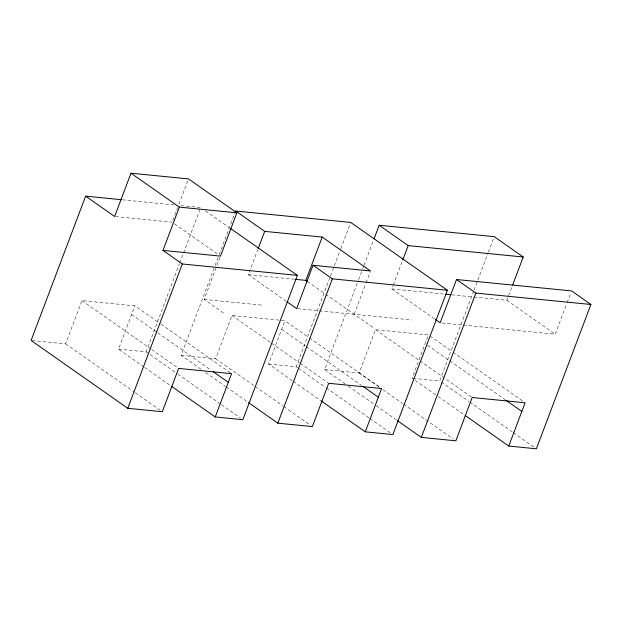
<?xml version="1.0" encoding="UTF-8"?>
<svg xmlns="http://www.w3.org/2000/svg" width="622" height="622" viewBox="0 0 622 622"><rect width="100%" height="100%" fill="white"/><g stroke="black" fill="none" stroke-linecap="round" stroke-linejoin="round"><path stroke-width="0.47" stroke-dasharray="3.11 2.33" d="M32.056 340.561L65.613 343.888L81.972 300.589L134.896 305.837L160.258 323.627M143.9 366.926L118.538 349.136L134.896 305.837M172.846 220.398L177.612 207.771M178.98 204.164L187.836 180.714M118.538 349.136L146.147 351.873L179.416 263.829M179.758 262.919L183.187 253.846M183.537 252.936L200.681 207.554L179.408 205.447M200.96 369.235L181.15 355.341L214.761 266.387M215.103 265.485L218.874 255.502M219.216 254.592L234.649 213.75M223.477 312.975L204.14 299.407L220.499 256.116M181.15 355.341L215.663 358.762L232.022 315.463L284.946 320.711L308.722 337.388M286.361 301.351L248.326 274.667L257.866 249.414M292.356 380.687L268.587 364.01L284.946 320.711M268.587 364.01L296.196 366.747L330.15 276.891M330.492 275.981L340.436 249.655M340.786 248.753L350.73 222.427M345.241 384.015L324.637 369.561L358.249 280.615M358.591 279.706L362.362 269.723M362.704 268.813L363.738 266.092M364.08 265.182L373.34 240.675M354.19 314.281L365.775 283.616M366.117 282.715L370.207 271.892M324.637 369.561L359.151 372.982L375.509 329.691L428.434 334.939L412.075 378.23L414.454 379.902M434.607 318.915L391.813 288.888L392.84 286.182M393.174 285.28L402.722 260.027M473.637 291.112L439.684 380.967L412.075 378.23M473.98 290.202L488.045 252.991M488.387 252.081L494.218 236.655M473.995 297.036L506.86 300.294L512.318 285.863M463.359 325.104L555.205 334.208L566.79 303.544M567.132 302.642L570.879 292.721M122.371 199.794L174.58 204.965M115.599 216.596L172.162 222.202M248.326 274.667L294.346 279.231M391.813 288.888L444.987 294.159M451.759 294.836L473.023 296.943M204.14 299.407L261.668 305.114M297.627 308.675L411.717 319.988M442.087 322.997L462.395 325.011M506.86 300.294L555.205 334.208M430.02 336.051L452.21 351.617M453.003 352.169L522.737 401.097M427.539 345.264L505.204 399.752M307.431 281.478L324.871 293.716M325.664 294.268L373.527 327.848M375.509 329.691L419.096 360.27M419.889 360.822L471.398 396.96M205.439 210.889L229.207 227.566M441.27 382.079L469.011 401.54M469.797 402.092L512.59 432.119M513.383 432.671L533.987 447.125M415.247 380.454L437.437 396.02M438.222 396.579L464.377 414.928M174.541 223.866L218.921 255.004M309.515 337.948L380.042 387.428M359.151 372.982L379.754 387.444M382.927 389.667L402.737 403.561M403.53 404.121L453.454 439.148M281.673 329.372L305.449 346.05M306.242 346.609L361.709 385.523M348.413 386.239L375.354 405.147M376.147 405.699L396.75 420.153M232.022 315.463L270.85 342.706M271.643 343.266L299.384 362.727M300.177 363.279L327.911 382.74M296.196 366.747L297.782 367.859M298.576 368.411L325.516 387.312M326.309 387.871L369.103 417.891M369.896 418.451L390.499 432.904M293.149 381.239L320.097 400.148M215.663 358.762L254.491 386.005M255.284 386.557L283.026 406.018M283.819 406.57L310.759 425.479M161.051 324.186L231.578 373.666M131.623 314.499L156.985 332.288M157.778 332.848L210.874 370.09M205.711 372.578L225.529 386.472M226.315 387.032L247.712 402.037M81.972 300.589L150.921 348.958M151.714 349.517L178.654 368.418M146.147 351.873L149.319 354.097M150.112 354.649L177.052 373.55M177.845 374.11L220.639 404.129M221.432 404.689L240.457 418.031M144.693 367.478L170.84 385.827M65.613 343.888L134.562 392.257M135.355 392.809L160.709 410.606"/><path stroke-width="0.93" d="M121.407 199.693L85.634 196.148L31.1 340.467L127.782 408.296L162.295 411.717L178.654 368.418L231.578 373.666L215.22 416.958L171.633 386.386M236.865 212.817L179.338 207.118L162.98 250.409L220.499 256.116L236.865 212.817L188.52 178.903L130.993 173.204L114.635 216.495L85.634 196.148M127.782 408.296L182.316 263.977L297.363 275.383L242.829 419.694L215.22 416.958M234.992 212.841L235.676 211.021L350.73 222.427L447.412 290.256L392.879 434.568L365.269 431.831L320.89 400.7M258.208 248.512L264.684 231.376L322.212 237.075L370.549 270.99L313.022 265.283L296.663 308.582L287.154 301.911M295.302 279.325L305.845 280.367L322.212 237.075M248.505 402.597L277.832 423.17L332.358 278.85L447.412 290.256M374.024 238.864L379.171 225.25L494.218 236.655L523.226 257.003L512.66 284.962M402.722 260.027L408.172 245.597L523.226 257.003M365.269 431.831L381.628 388.54L328.704 383.292L312.345 426.591L277.832 423.17M465.17 415.48L508.757 446.06L536.366 448.796L590.9 304.485L571.564 290.917L456.517 279.511L440.158 322.802L435.4 319.467M397.544 420.713L421.319 437.39L475.853 293.079L590.9 304.485M508.757 446.06L525.116 402.761L472.191 397.52L455.833 440.811L421.319 437.39M445.958 294.26L450.787 294.735M379.171 225.25L408.172 245.597M456.517 279.511L475.853 293.079M505.997 400.304L521.842 411.422M235.676 211.021L264.684 231.376M313.022 265.283L332.358 278.85M305.845 280.367L307.431 281.478M230.793 228.678L297.363 275.383M130.993 173.204L179.338 207.118M363.295 386.635L378.355 397.201M162.98 250.409L182.316 263.977M213.253 371.762L228.305 382.328"/></g></svg>
